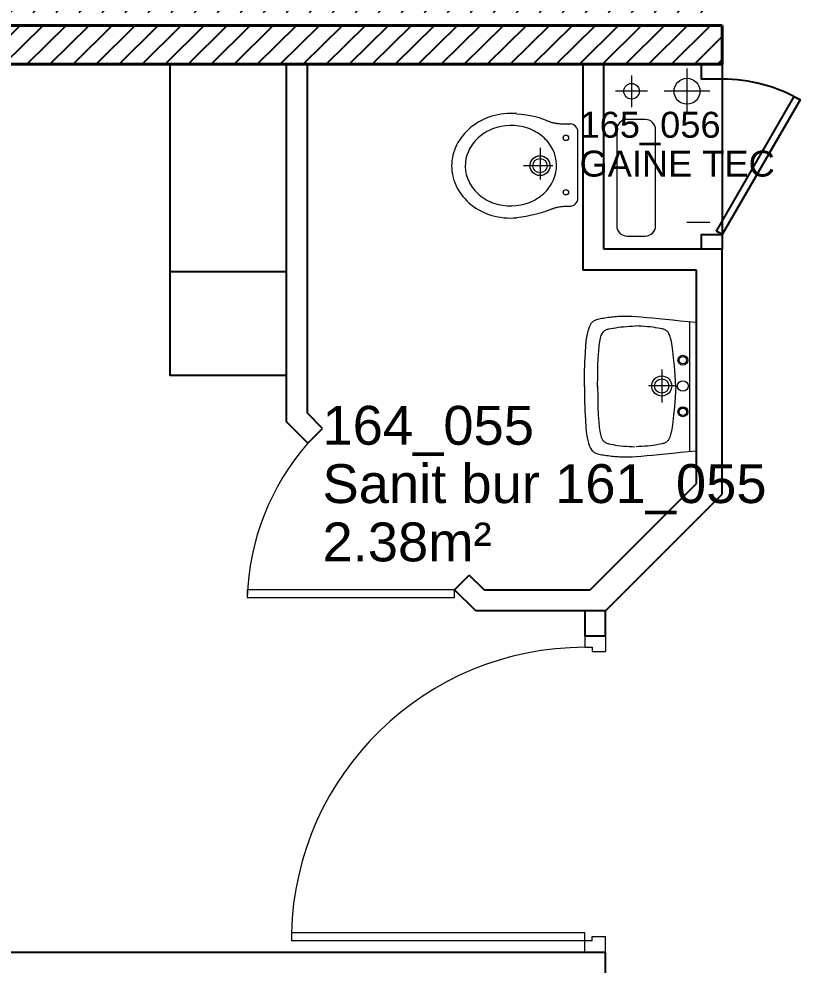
# Model space of a CAD drawing. Header units: millimetres. Extents: x -11 to 211, y -5 to 120.
# Drawn here: x 162.612 to 165.624, y 52.746 to 56.396 of the extents above; entities that cross this region are included whole.
import ezdxf

# ---------------------------------------------------------------- set-up
doc = ezdxf.new("R2010")
doc.units = ezdxf.units.MM
doc.header["$LTSCALE"] = 0.1
doc.header["$MEASUREMENT"] = 0
doc.linetypes.add('CONTINU', pattern=[0])
doc.layers.get('0').update_dxf_attribs({"linetype": 'CONTINUOUS'})
for name, color, linetype in [('A_AGENC', 204, 'CONTINUOUS'), ('A_EQMP', 142, 'CONTINUOUS'), ('A_Etiqu_Gaine', 8, 'CONTINUOUS'), ('A_Etiqu_Gaine_ancien', 8, 'CONTINUOUS'), ('A_Etiqu_Gaine_code', 8, 'CONTINUOUS'), ('A_Etiqu_Local', 8, 'CONTINUOUS'), ('A_HACH_STRUC', 7, 'CONTINUOUS'), ('A_MUR_CLOIS', 7, 'CONTINU')]:
    doc.layers.add(name, color=color, linetype=linetype)
for name, color, linetype, lineweight in [('A_MURS_STRU', 7, 'CONTINU', 40), ('A_PORTE', 8, 'CONTINU', 0), ('A_SANI', 5, 'CONTINU', 0)]:
    doc.layers.add(name, color=color, linetype=linetype, lineweight=lineweight)
doc.styles.add('Attribut', font='arial.ttf')

# ---------------------------------------------------------------- blocks, each defined once
blk = doc.blocks.new('A_Etiqu_Local')
at = {"style": 'Attribut', "flags": 1}
for tag, p in [('CODE_HOPITAL', (-0.4463, 1.632)), ('CODE_SITE', (-0.4463, 1.407)), ('CODE_BATIMENT', (-0.4463, 1.182)), ('CODE_SECTEUR', (-0.4463, 0.957)), ('CODE_ETAGE', (-0.4463, 0.732)), ('NOM_NORMALISE', (-0.4463, -0.843)), ('SECTEUR_ACTIVITE', (-0.4463, -1.068)), ('SOUS_SECTEUR_ACTIVITE', (-0.4463, -1.293)), ('VOLUME', (-0.4463, -1.518)), ('SERVICE', (-0.4463, -1.743)), ('CODE_UG', (-0.4463, -1.968)), ('CODE_UA', (-0.4463, -2.193)), ('CODE_POLE', (-0.4463, -2.418)), ('OCCUPANT_EXTERNE', (-0.4463, -2.643)), ('DISPONIBILITE', (-0.4463, -2.868)), ('ACCES_HANDICAPES', (-0.4463, -3.093)), ('NATURE_SOL', (-0.4463, -3.318)), ('RISQUE_LABORATOIRE', (-0.4463, -3.543)), ('AMIANTE', (-0.4463, -3.768))]:
    blk.add_attdef(tag, p, '', height=0.15, dxfattribs=at)
at = {"layer": 'A_Etiqu_Local', "style": 'Attribut'}
for tag, p in [('CODE_PIECE', (-0.4463, 0.282)), ('NOM_USAGE', (-0.4463, 0.057)), ('SURFACE', (-0.4463, -0.168))]:
    blk.add_attdef(tag, p, '', height=0.15, dxfattribs=at)
blk = doc.blocks.new('A_Etiqu_Gaine')
at = {"style": 'Attribut', "flags": 1}
for tag, p in [('CODE_HOPITAL', (-0.4323, 0.8651)), ('CODE_SITE', (-0.4323, 0.7151)), ('CODE_BATIMENT', (-0.4323, 0.5651)), ('CODE_SECTEUR', (-0.4323, 0.4151)), ('CODE_ETAGE', (-0.4323, 0.2651)), ('NOM_NORMALISE', (-0.4323, -0.3349)), ('SECTEUR_ACTIVITE', (-0.4323, -0.4849)), ('SOUS_SECTEUR_ACTIVITE', (-0.4323, -0.6349)), ('SURFACE', (-0.4323, -0.7849)), ('CODE_UG', (-0.4323, -0.9349)), ('CODE_POLE', (-0.4323, -1.0849)), ('AMIANTE', (-0.4323, -1.2349))]:
    blk.add_attdef(tag, p, '', height=0.1, dxfattribs=at)
at = {"layer": 'A_Etiqu_Gaine', "style": 'Attribut'}
blk.add_attdef('NOM_USAGE', (-0.4323, -0.1849), '', height=0.1, dxfattribs=at)
at = {"layer": 'A_Etiqu_Gaine_ancien', "style": 'Attribut'}
blk.add_attdef('CODE_PIECE_ANCIEN', (-0.4323, 0.1151), '', height=0.1, dxfattribs=at)
at = {"layer": 'A_Etiqu_Gaine_code', "style": 'Attribut'}
blk.add_attdef('CODE_PIECE', (-0.4323, -0.0349), '', height=0.1, dxfattribs=at)

msp = doc.modelspace()

# ---------------------------------------------------------------- hatches: boundary and pattern name
at = {"layer": 'A_HACH_STRUC'}
h = msp.add_hatch(dxfattribs=at)
h.set_pattern_fill('ANSI31', color=8, scale=0.5, angle=359.7696, style=0)
h.set_pattern_definition([(44.7696, (158.64989, 56.221157), (-0.0440161, 0.04437154), [])])
h.paths.add_polyline_path([(165.3246, 56.5712), (158.9499, 56.5712), (158.9499, 56.4212), (165.3246, 56.4212)])
h.paths.add_polyline_path([(165.3246, 56.3712), (158.5501, 56.3712), (158.5501, 56.2212), (165.3246, 56.2212)])

# ---------------------------------------------------------------- linework, layer by layer
at = {"layer": 'A_AGENC', "color": 8, "linetype": 'Continuous'}
msp.add_line((165.3246, 56.1641), (165.3246, 55.5644), dxfattribs=at)
for points in [[(165.3246, 56.1641), (165.2446, 56.1641), (165.2446, 56.2212), (165.3246, 56.2212)], [(165.3024, 55.5772), (165.6022, 56.0966), (165.6245, 56.0838), (165.3246, 55.5644)], [(165.3246, 55.5074), (165.2446, 55.5074), (165.2446, 55.5644), (165.3246, 55.5644)]]:
    msp.add_lwpolyline(points, close=True, dxfattribs=at)
msp.add_arc((165.3246, 55.5644), 0.5998, 60, 90, dxfattribs=at)
at = {"layer": 'A_EQMP', "color": 8, "linetype": 'Continuous'}
msp.add_line((163.1946, 55.4212), (163.6446, 55.4212), dxfattribs=at)
msp.add_lwpolyline([(163.6446, 56.2212), (163.1946, 56.2212), (163.1946, 55.0212), (163.6446, 55.0212)], close=True, dxfattribs=at)
at = {"layer": 'A_MUR_CLOIS', "color": 8, "linetype": 'Continuous'}
for p, q in [((163.6446, 54.8421), (163.6446, 56.2212)), ((163.7246, 54.8752), (163.7246, 56.2212)), ((164.7876, 55.4274), (164.7876, 56.2212)), ((164.8676, 55.5074), (164.8676, 56.2212)), ((165.3246, 55.5074), (164.8676, 55.5074)), ((165.2246, 55.4274), (164.7876, 55.4274)), ((165.2246, 54.6035), (165.2246, 55.4274)), ((163.7833, 54.8165), (163.7246, 54.8752)), ((163.7268, 54.7599), (163.6446, 54.8421)), ((163.7268, 54.7599), (163.7833, 54.8165)), ((164.8132, 54.1921), (165.2246, 54.6035)), ((164.8746, 54.1121), (165.3246, 54.5621)), ((164.2925, 54.1942), (164.349, 54.2508)), ((164.4078, 54.1921), (164.349, 54.2508)), ((164.3746, 54.1121), (164.2925, 54.1942)), ((164.8132, 54.1921), (164.4078, 54.1921)), ((164.8746, 54.1121), (164.3746, 54.1121)), ((160.0999, 52.796), (164.8746, 52.796)), ((164.8746, 52.696), (164.8746, 52.796))]:
    msp.add_line(p, q, dxfattribs=at)
at = {"layer": 'A_MUR_CLOIS', "color": 8}
msp.add_line((165.3246, 54.5621), (165.3246, 55.5074), dxfattribs=at)
at = {"layer": 'A_MUR_CLOIS', "color": 8, "linetype": 'Continuous'}
msp.add_lwpolyline([(164.7946, 54.0157), (164.8746, 54.0157), (164.8746, 54.1121), (164.7946, 54.1121)], close=True, dxfattribs=at)
at = {"layer": 'A_MURS_STRU', "color": 8, "linetype": 'Continuous'}
for p, q in [((165.3246, 56.3712), (158.5501, 56.3712)), ((165.3246, 56.3712), (165.3246, 56.2212)), ((158.5501, 56.2212), (165.3246, 56.2212))]:
    msp.add_line(p, q, dxfattribs=at)
at = {"layer": 'A_PORTE', "color": 8, "linetype": 'Continuous'}
for p, q in [((164.8746, 54.0157), (164.7946, 54.0157)), ((164.7946, 54.0157), (164.7946, 53.9719)), ((164.8746, 54.0157), (164.8746, 53.9559)), ((164.7946, 53.9719), (164.8224, 53.9719)), ((164.8224, 53.9719), (164.8224, 53.9559)), ((164.8224, 53.9559), (164.8746, 53.9559)), ((164.7946, 52.8699), (163.663, 52.8699)), ((163.663, 52.8699), (163.663, 52.8399)), ((164.7946, 52.796), (164.7946, 52.8699)), ((164.8224, 52.8559), (164.8746, 52.8559)), ((164.8224, 52.8399), (164.8224, 52.8559)), ((164.8746, 52.796), (164.8746, 52.8559)), ((164.8224, 52.8399), (163.663, 52.8399)), ((164.8746, 52.796), (164.7946, 52.796))]:
    msp.add_line(p, q, dxfattribs=at)
msp.add_lwpolyline([(164.2925, 54.1942), (163.4925, 54.1942), (163.4925, 54.1643), (164.2925, 54.1643)], close=True, dxfattribs=at)
msp.add_arc((164.4428, 54.1343), 0.9508, 138.8575, 178.1974, dxfattribs=at)
at = {"layer": 'A_PORTE', "color": 8}
msp.add_arc((164.7946, 52.8399), 1.132, 90, 178.4814, dxfattribs=at)
at = {"layer": 'A_SANI', "color": 8, "linetype": 'Continuous'}
for p, q in [((164.9746, 56.1785), (164.9746, 56.0555)), ((165.1884, 56.2049), (165.1884, 56.0292)), ((165.0361, 56.117), (164.9131, 56.117)), ((165.2762, 56.117), (165.1005, 56.117)), ((165.0276, 56.0083), (164.9576, 56.0083)), ((164.7356, 55.9911), (164.7387, 55.991)), ((164.7676, 55.7038), (164.7676, 55.961)), ((164.9176, 55.9683), (164.9176, 55.5983)), ((165.0676, 55.5983), (165.0676, 55.9683)), ((164.6218, 55.8983), (164.6218, 55.7762)), ((164.6706, 55.83), (164.5583, 55.83)), ((164.7356, 55.6737), (164.7387, 55.6738)), ((165.1884, 55.6115), (165.2762, 55.6115)), ((164.9576, 55.5583), (165.0276, 55.5583)), ((165.1997, 54.7305), (165.1997, 55.2258)), ((165.2246, 54.7305), (165.2246, 55.2258)), ((165.0911, 55.0433), (165.0911, 54.9169)), ((165.1421, 54.9801), (165.04, 54.9801))]:
    msp.add_line(p, q, dxfattribs=at)
for points in [[(164.5308, 56.0311, 0.092603), (164.4358, 56.0209, 0.097518), (164.3556, 55.9785, 0.107322), (164.2999, 55.9091, 0.116228), (164.281, 55.8289, 0.11669), (164.2999, 55.7488, 0.108258), (164.3556, 55.68, 0.098236), (164.4357, 55.6384, 0.092772), (164.5308, 55.6291, 0.094013)], [(164.348, 55.7682, 0.102556), (164.3875, 55.7176, 0.093461), (164.4442, 55.6854, 0.177234), (164.5807, 55.6882, 0.093461), (164.6361, 55.7228, 0.102556), (164.6735, 55.7749, 0.222732), (164.671, 55.8918, 0.102556), (164.6315, 55.9423, 0.093461), (164.5748, 55.9745, 0.177132), (164.4383, 55.9717, 0.093461), (164.3829, 55.9372, 0.102556), (164.3455, 55.885, 0.222887), (164.348, 55.7681)]]:
    msp.add_lwpolyline(points, format="xyb", dxfattribs=at)
for points in [[(164.5315, 56.0302), (164.5508, 56.0285), (164.568, 56.0264), (164.5832, 56.0239), (164.5965, 56.0213), (164.6082, 56.0184), (164.6183, 56.0155), (164.6271, 56.0126), (164.6347, 56.0098), (164.6413, 56.0071), (164.647, 56.0047), (164.647, 56.0047), (164.6496, 56.0036), (164.6521, 56.0025), (164.6544, 56.0016), (164.6566, 56.0007), (164.6588, 55.9999), (164.6609, 55.9991), (164.6629, 55.9984), (164.665, 55.9978), (164.667, 55.9972), (164.6691, 55.9966), (164.6691, 55.9966), (164.6712, 55.9961), (164.6734, 55.9956), (164.6756, 55.9951), (164.6779, 55.9947), (164.6801, 55.9943), (164.6824, 55.9939), (164.6847, 55.9936), (164.687, 55.9933), (164.6893, 55.993), (164.6915, 55.9927), (164.6915, 55.9927), (164.6959, 55.9923), (164.7003, 55.9919), (164.7046, 55.9916), (164.7088, 55.9914), (164.7131, 55.9913), (164.7174, 55.9912), (164.7218, 55.9911), (164.7262, 55.9911), (164.7308, 55.9911), (164.7356, 55.9911)], [(164.5315, 55.6298), (164.5508, 55.6327), (164.568, 55.6356), (164.5832, 55.6385), (164.5965, 55.6413), (164.6082, 55.644), (164.6183, 55.6466), (164.6271, 55.6492), (164.6347, 55.6515), (164.6413, 55.6538), (164.647, 55.6558), (164.647, 55.6558), (164.6496, 55.6568), (164.6521, 55.6577), (164.6544, 55.6585), (164.6566, 55.6594), (164.6588, 55.6602), (164.6609, 55.661), (164.6629, 55.6617), (164.665, 55.6625), (164.667, 55.6632), (164.6691, 55.6639), (164.6691, 55.6639), (164.6712, 55.6647), (164.6734, 55.6654), (164.6756, 55.6661), (164.6779, 55.6668), (164.6801, 55.6675), (164.6824, 55.6682), (164.6847, 55.6688), (164.687, 55.6694), (164.6893, 55.6699), (164.6915, 55.6705), (164.6915, 55.6705), (164.6959, 55.6713), (164.7003, 55.672), (164.7046, 55.6726), (164.7088, 55.673), (164.7131, 55.6733), (164.7174, 55.6735), (164.7218, 55.6736), (164.7262, 55.6737), (164.7308, 55.6737), (164.7356, 55.6737)], [(164.7929, 54.9762), (164.7937, 55.0276), (164.7949, 55.0711), (164.7967, 55.1075), (164.7989, 55.1375), (164.8016, 55.1618), (164.8047, 55.1812), (164.8081, 55.1962), (164.812, 55.2077), (164.8162, 55.2165), (164.8207, 55.2231), (164.8207, 55.2231), (164.8231, 55.2258), (164.8256, 55.2282), (164.8283, 55.2304), (164.8311, 55.2323), (164.8342, 55.234), (164.8375, 55.2355), (164.8412, 55.2368), (164.8453, 55.238), (164.8497, 55.2391), (164.8545, 55.2402), (164.8545, 55.2402), (164.8599, 55.2412), (164.8656, 55.2422), (164.8716, 55.2432), (164.8779, 55.2441), (164.8844, 55.245), (164.8909, 55.2458), (164.8975, 55.2465), (164.904, 55.2472), (164.9104, 55.2479), (164.9166, 55.2484), (164.9166, 55.2484), (164.9225, 55.2489), (164.9282, 55.2492), (164.9338, 55.2495), (164.9394, 55.2498), (164.945, 55.2499), (164.9509, 55.2499), (164.9569, 55.2498), (164.9633, 55.2497), (164.9701, 55.2494), (164.9774, 55.249), (164.9774, 55.249), (164.9937, 55.2479), (165.0123, 55.2465), (165.033, 55.2447), (165.0556, 55.2426), (165.0801, 55.2402), (165.1062, 55.2376), (165.1339, 55.2348), (165.1629, 55.2319), (165.1932, 55.2289), (165.2246, 55.2258)], [(164.8437, 54.977), (164.8441, 55.0209), (164.845, 55.0582), (164.8463, 55.0893), (164.848, 55.1149), (164.8501, 55.1356), (164.8525, 55.152), (164.8551, 55.1648), (164.8581, 55.1745), (164.8612, 55.1818), (164.8645, 55.1872), (164.8645, 55.1872), (164.8662, 55.1894), (164.868, 55.1913), (164.8699, 55.193), (164.8718, 55.1944), (164.8739, 55.1957), (164.8762, 55.1968), (164.8787, 55.1978), (164.8814, 55.1987), (164.8843, 55.1996), (164.8876, 55.2004), (164.8876, 55.2004), (164.8949, 55.202), (164.9032, 55.2035), (164.9125, 55.205), (164.9226, 55.2064), (164.9332, 55.2077), (164.9443, 55.2089), (164.9556, 55.2099), (164.9672, 55.2107), (164.9787, 55.2114), (164.99, 55.2117)], [(165.1458, 54.977), (165.1428, 55.0209), (165.1399, 55.0582), (165.137, 55.0893), (165.1341, 55.1149), (165.1311, 55.1356), (165.1282, 55.152), (165.1251, 55.1648), (165.122, 55.1745), (165.1188, 55.1818), (165.1155, 55.1872), (165.1155, 55.1872), (165.1138, 55.1894), (165.112, 55.1913), (165.1102, 55.193), (165.1082, 55.1944), (165.1061, 55.1957), (165.1038, 55.1968), (165.1013, 55.1978), (165.0986, 55.1987), (165.0957, 55.1996), (165.0925, 55.2004), (165.0925, 55.2004), (165.0851, 55.202), (165.0768, 55.2035), (165.0675, 55.205), (165.0575, 55.2064), (165.0468, 55.2077), (165.0358, 55.2089), (165.0244, 55.2099), (165.0129, 55.2107), (165.0013, 55.2114), (164.99, 55.2117)], [(164.7929, 54.9801), (164.7937, 54.9287), (164.7949, 54.8851), (164.7967, 54.8487), (164.7989, 54.8187), (164.8016, 54.7944), (164.8047, 54.7751), (164.8081, 54.76), (164.812, 54.7485), (164.8162, 54.7398), (164.8207, 54.7332), (164.8207, 54.7332), (164.8231, 54.7304), (164.8256, 54.728), (164.8283, 54.7259), (164.8311, 54.724), (164.8342, 54.7223), (164.8375, 54.7208), (164.8412, 54.7194), (164.8453, 54.7182), (164.8497, 54.7171), (164.8545, 54.716), (164.8545, 54.716), (164.8599, 54.715), (164.8656, 54.714), (164.8716, 54.713), (164.8779, 54.7121), (164.8844, 54.7113), (164.8909, 54.7104), (164.8975, 54.7097), (164.904, 54.709), (164.9104, 54.7084), (164.9166, 54.7078), (164.9166, 54.7078), (164.9225, 54.7074), (164.9282, 54.707), (164.9338, 54.7067), (164.9394, 54.7065), (164.945, 54.7064), (164.9509, 54.7063), (164.9569, 54.7064), (164.9633, 54.7066), (164.9701, 54.7068), (164.9774, 54.7072), (164.9774, 54.7072), (164.9937, 54.7083), (165.0123, 54.7097), (165.033, 54.7115), (165.0556, 54.7136), (165.0801, 54.716), (165.1062, 54.7186), (165.1339, 54.7214), (165.1629, 54.7243), (165.1932, 54.7274), (165.2246, 54.7305)], [(164.8437, 54.9803), (164.8441, 54.9364), (164.845, 54.8991), (164.8463, 54.868), (164.848, 54.8424), (164.8501, 54.8217), (164.8525, 54.8052), (164.8551, 54.7925), (164.8581, 54.7828), (164.8612, 54.7755), (164.8645, 54.7701), (164.8645, 54.7701), (164.8662, 54.7679), (164.868, 54.766), (164.8699, 54.7643), (164.8718, 54.7628), (164.8739, 54.7616), (164.8762, 54.7605), (164.8787, 54.7595), (164.8814, 54.7586), (164.8843, 54.7577), (164.8876, 54.7569), (164.8876, 54.7569), (164.8949, 54.7553), (164.9032, 54.7538), (164.9125, 54.7523), (164.9224, 54.7509), (164.9329, 54.7496), (164.9438, 54.7484), (164.9549, 54.7474), (164.966, 54.7466), (164.9771, 54.746), (164.9879, 54.7456)], [(165.1458, 54.9803), (165.1428, 54.9364), (165.1399, 54.8991), (165.137, 54.868), (165.1341, 54.8424), (165.1311, 54.8217), (165.1282, 54.8052), (165.1251, 54.7925), (165.122, 54.7828), (165.1188, 54.7755), (165.1155, 54.7701), (165.1155, 54.7701), (165.1138, 54.7679), (165.112, 54.766), (165.1102, 54.7643), (165.1082, 54.7628), (165.1061, 54.7616), (165.1038, 54.7605), (165.1013, 54.7595), (165.0986, 54.7586), (165.0957, 54.7577), (165.0925, 54.7569), (165.0925, 54.7569), (165.0851, 54.7553), (165.0768, 54.7538), (165.0676, 54.7523), (165.0576, 54.7509), (165.0471, 54.7496), (165.0362, 54.7484), (165.0251, 54.7474), (165.014, 54.7466), (165.0029, 54.746), (164.9922, 54.7456)]]:
    msp.add_lwpolyline(points, dxfattribs=at)
for centre, radius in [((164.9746, 56.117), 0.03), ((165.1884, 56.117), 0.05), ((164.7215, 55.9374), 0.0105), ((164.6218, 55.83), 0.0383), ((164.6218, 55.83), 0.0276), ((164.7215, 55.7274), 0.0105), ((165.1726, 55.0796), 0.0189), ((165.1726, 55.0796), 0.0144), ((165.0911, 54.9801), 0.0387), ((165.0911, 54.9801), 0.0274), ((165.1726, 54.9801), 0.0204), ((165.1726, 54.8806), 0.0189), ((165.1726, 54.8806), 0.0144)]:
    msp.add_circle(centre, radius, dxfattribs=at)
for centre, radius, start, end in [((164.9576, 55.9683), 0.04, 90.0007, 180.0008), ((165.0276, 55.9683), 0.04, 360, 90), ((164.7376, 55.961), 0.03, 0, 87.8165), ((164.7376, 55.7038), 0.03, 272.1835, 0), ((164.9576, 55.5983), 0.04, 180.0007, 270.0008), ((165.0276, 55.5983), 0.04, 270.0008, 0.0007)]:
    msp.add_arc(centre, radius, start, end, dxfattribs=at)

# ---------------------------------------------------------------- block references
at = {"layer": 'A_Etiqu_Gaine', "color": 8}
msp.add_blockref('A_Etiqu_Gaine', (165.2065, 55.9728), dxfattribs=at).add_auto_attribs({'CODE_PIECE': '165_056', 'NOM_USAGE': 'GAINE TEC'})
at = {"layer": 'A_Etiqu_Local', "color": 8}
ref = msp.add_blockref('A_Etiqu_Local', (164.2292, 54.4714), dxfattribs=at)
ref.add_attrib('CODE_PIECE', '164_055', (163.7829, 54.7534), dxfattribs={"height": 0.15, "style": 'Attribut'})
ref.add_attrib('NOM_USAGE', 'Sanit bur 161_055', (163.7829, 54.5284), dxfattribs={"height": 0.15, "style": 'Attribut'})
ref.add_attrib('SURFACE', '2.38m²', (163.7829, 54.3034), dxfattribs={"height": 0.15, "style": 'Attribut'})

doc.saveas('drawing.dxf')
